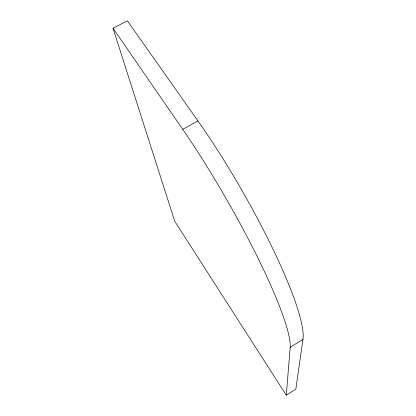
<?xml version="1.0" encoding="UTF-8"?>
<svg xmlns="http://www.w3.org/2000/svg" width="416" height="416" viewBox="0 0 416 416"><rect width="100%" height="100%" fill="white"/><g stroke="black" fill="none" stroke-linecap="round" stroke-linejoin="round"><path stroke-width="0.62" d="M286.296 395.2L290.186 347.292A164.388 23.478 60.1 0 0 182.728 129.324L113.032 28.267L127.374 20.8L197.938 120.905A163.894 26.671 60.1 0 1 302.968 339.362L295.828 389.178L286.296 395.2L174.71 221.218L113.032 28.267M290.186 347.292L302.968 339.362M182.728 129.324L197.938 120.905"/></g></svg>
